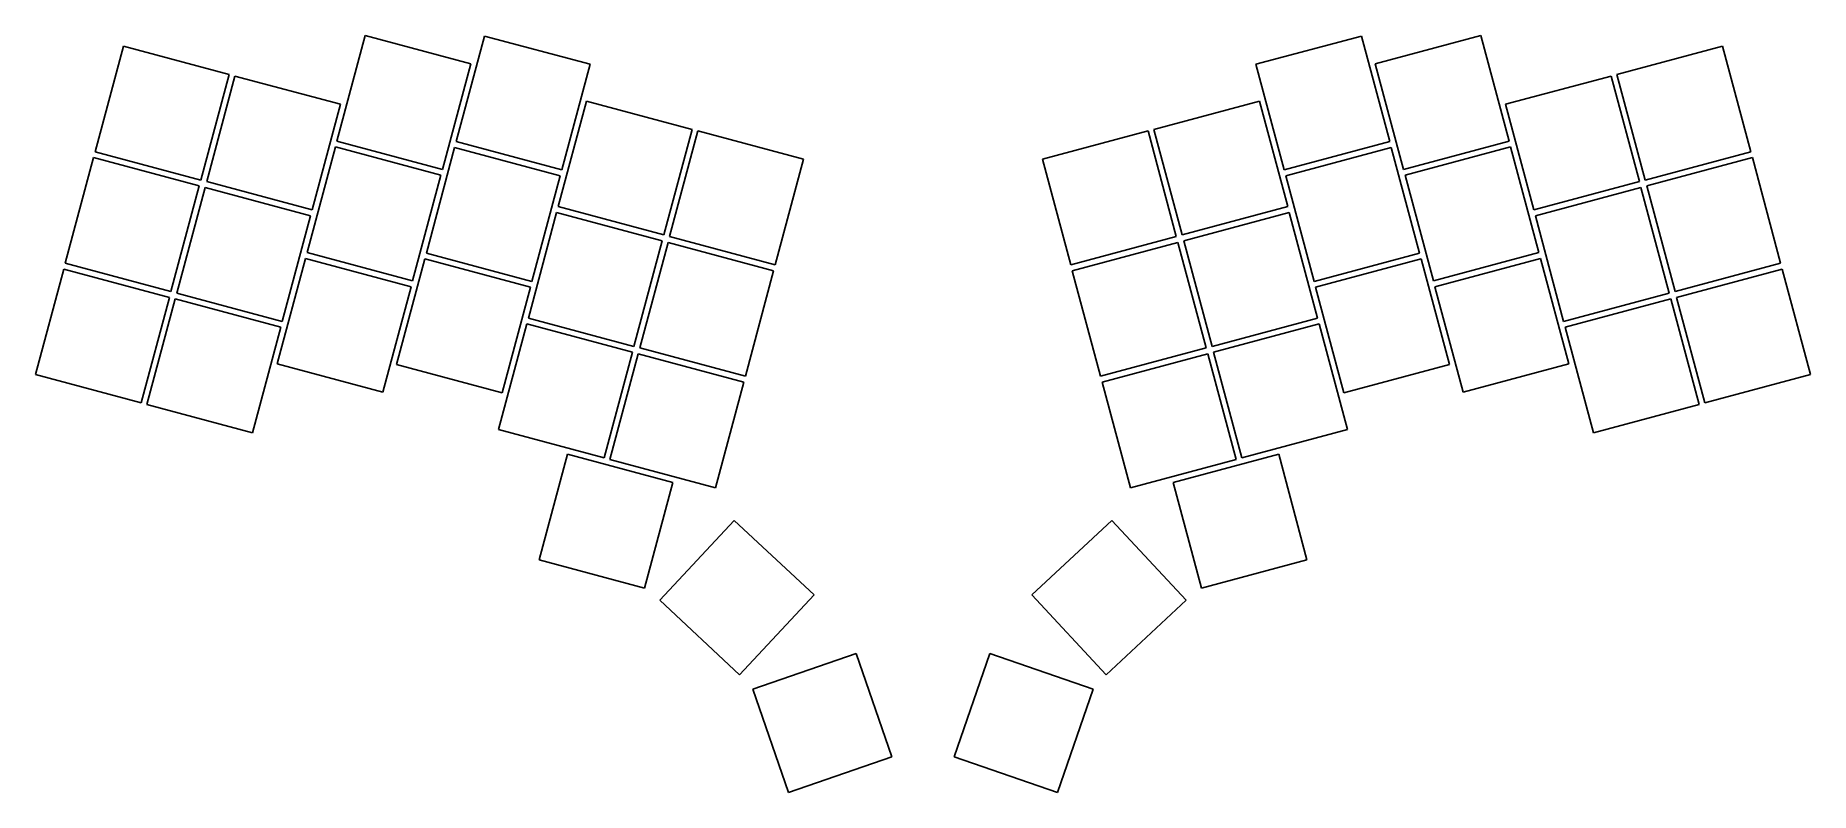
# Model space of a CAD drawing. Header units: millimetres. Extents: x -11 to 281, y -75 to 49.
import ezdxf

# ---------------------------------------------------------------- set-up
doc = ezdxf.new("R2010")
doc.units = ezdxf.units.MM

msp = doc.modelspace()

# ---------------------------------------------------------------- linework, layer by layer
for p, q in [((-1.19, 30.34), (3.47, 47.73)), ((3.47, 47.73), (20.86, 43.07)), ((38.62, 32.1), (43.28, 49.48)), ((43.28, 49.48), (60.67, 44.83)), ((58.27, 32.01), (62.93, 49.4)), ((62.93, 49.4), (80.32, 44.74)), ((189.98, 44.74), (207.36, 49.4)), ((207.36, 49.4), (212.02, 32.01)), ((209.62, 44.83), (227.01, 49.48)), ((227.01, 49.48), (231.67, 32.1)), ((249.44, 43.07), (266.82, 47.73)), ((266.82, 47.73), (271.48, 30.34)), ((60.67, 44.83), (56.01, 27.44)), ((80.32, 44.74), (75.66, 27.35)), ((194.64, 27.35), (189.98, 44.74)), ((214.28, 27.44), (209.62, 44.83)), ((20.86, 43.07), (16.2, 25.68)), ((17.17, 25.42), (21.82, 42.81)), ((21.82, 42.81), (39.21, 38.15)), ((231.08, 38.15), (248.47, 42.81)), ((248.47, 42.81), (253.13, 25.42)), ((254.09, 25.68), (249.44, 43.07)), ((39.21, 38.15), (34.55, 20.76)), ((75.07, 21.3), (79.73, 38.68)), ((79.73, 38.68), (97.12, 34.02)), ((173.18, 34.02), (190.56, 38.68)), ((190.56, 38.68), (195.22, 21.3)), ((235.74, 20.76), (231.08, 38.15)), ((97.12, 34.02), (92.46, 16.64)), ((93.42, 16.38), (98.08, 33.77)), ((98.08, 33.77), (115.47, 29.11)), ((154.83, 29.11), (172.21, 33.77)), ((172.21, 33.77), (176.87, 16.38)), ((177.84, 16.64), (173.18, 34.02)), ((-6.11, 11.99), (-1.45, 29.38)), ((-1.45, 29.38), (15.94, 24.72)), ((16.2, 25.68), (-1.19, 30.34)), ((33.71, 13.74), (38.36, 31.13)), ((38.36, 31.13), (55.75, 26.47)), ((56.01, 27.44), (38.62, 32.1)), ((53.35, 13.66), (58.01, 31.04)), ((58.01, 31.04), (75.4, 26.38)), ((75.66, 27.35), (58.27, 32.01)), ((212.02, 32.01), (194.64, 27.35)), ((194.9, 26.38), (212.28, 31.04)), ((212.28, 31.04), (216.94, 13.66)), ((231.67, 32.1), (214.28, 27.44)), ((214.54, 26.47), (231.93, 31.13)), ((231.93, 31.13), (236.59, 13.74)), ((271.48, 30.34), (254.09, 25.68)), ((254.35, 24.72), (271.74, 29.38)), ((271.74, 29.38), (276.4, 11.99)), ((55.75, 26.47), (51.09, 9.09)), ((75.4, 26.38), (70.74, 9)), ((115.47, 29.11), (110.81, 11.72)), ((159.48, 11.72), (154.83, 29.11)), ((199.55, 9), (194.9, 26.38)), ((219.2, 9.09), (214.54, 26.47)), ((15.94, 24.72), (11.28, 7.33)), ((12.25, 7.07), (16.91, 24.46)), ((16.91, 24.46), (34.29, 19.8)), ((34.55, 20.76), (17.17, 25.42)), ((253.13, 25.42), (235.74, 20.76)), ((236, 19.8), (253.39, 24.46)), ((253.39, 24.46), (258.05, 7.07)), ((259.01, 7.33), (254.35, 24.72)), ((92.46, 16.64), (75.07, 21.3)), ((195.22, 21.3), (177.84, 16.64)), ((34.29, 19.8), (29.63, 2.41)), ((70.15, 2.94), (74.81, 20.33)), ((74.81, 20.33), (92.2, 15.67)), ((178.1, 15.67), (195.48, 20.33)), ((195.48, 20.33), (200.14, 2.94)), ((240.66, 2.41), (236, 19.8)), ((92.2, 15.67), (87.54, -1.72)), ((88.5, -1.97), (93.16, 15.41)), ((93.16, 15.41), (110.55, 10.75)), ((110.81, 11.72), (93.42, 16.38)), ((176.87, 16.38), (159.48, 11.72)), ((159.74, 10.75), (177.13, 15.41)), ((177.13, 15.41), (181.79, -1.97)), ((182.75, -1.72), (178.1, 15.67)), ((11.28, 7.33), (-6.11, 11.99)), ((28.79, -4.61), (33.45, 12.78)), ((33.45, 12.78), (50.83, 8.12)), ((51.09, 9.09), (33.71, 13.74)), ((48.43, -4.7), (53.09, 12.69)), ((53.09, 12.69), (70.48, 8.03)), ((70.74, 9), (53.35, 13.66)), ((216.94, 13.66), (199.55, 9)), ((199.81, 8.03), (217.2, 12.69)), ((217.2, 12.69), (221.86, -4.7)), ((236.59, 13.74), (219.2, 9.09)), ((219.46, 8.12), (236.85, 12.78)), ((236.85, 12.78), (241.5, -4.61)), ((276.4, 11.99), (259.01, 7.33)), ((-11.02, -6.36), (-6.36, 11.02)), ((-6.36, 11.02), (11.02, 6.36)), ((110.55, 10.75), (105.89, -6.63)), ((164.4, -6.63), (159.74, 10.75)), ((259.27, 6.36), (276.66, 11.02)), ((276.66, 11.02), (281.32, -6.36)), ((11.02, 6.36), (6.36, -11.02)), ((7.33, -11.28), (11.99, 6.11)), ((11.99, 6.11), (29.38, 1.45)), ((29.63, 2.41), (12.25, 7.07)), ((50.83, 8.12), (46.17, -9.27)), ((70.48, 8.03), (65.82, -9.35)), ((204.47, -9.35), (199.81, 8.03)), ((224.12, -9.27), (219.46, 8.12)), ((258.05, 7.07), (240.66, 2.41)), ((240.92, 1.45), (258.3, 6.11)), ((258.3, 6.11), (262.96, -11.28)), ((263.93, -11.02), (259.27, 6.36)), ((87.54, -1.72), (70.15, 2.94)), ((200.14, 2.94), (182.75, -1.72)), ((29.38, 1.45), (24.72, -15.94)), ((65.23, -15.41), (69.89, 1.98)), ((69.89, 1.98), (87.28, -2.68)), ((183.01, -2.68), (200.4, 1.98)), ((200.4, 1.98), (205.06, -15.41)), ((245.58, -15.94), (240.92, 1.45)), ((87.28, -2.68), (82.62, -20.07)), ((105.89, -6.63), (88.5, -1.97)), ((181.79, -1.97), (164.4, -6.63)), ((187.67, -20.07), (183.01, -2.68)), ((46.17, -9.27), (28.79, -4.61)), ((65.82, -9.35), (48.43, -4.7)), ((83.59, -20.33), (88.25, -2.94)), ((88.25, -2.94), (105.63, -7.6)), ((164.66, -7.6), (182.05, -2.94)), ((182.05, -2.94), (186.71, -20.33)), ((221.86, -4.7), (204.47, -9.35)), ((241.5, -4.61), (224.12, -9.27)), ((6.36, -11.02), (-11.02, -6.36)), ((105.63, -7.6), (100.97, -24.99)), ((169.32, -24.99), (164.66, -7.6)), ((281.32, -6.36), (263.93, -11.02)), ((24.72, -15.94), (7.33, -11.28)), ((262.96, -11.28), (245.58, -15.94)), ((82.62, -20.07), (65.23, -15.41)), ((205.06, -15.41), (187.67, -20.07)), ((71.91, -36.87), (76.57, -19.48)), ((76.57, -19.48), (93.95, -24.14)), ((100.97, -24.99), (83.59, -20.33)), ((186.71, -20.33), (169.32, -24.99)), ((176.34, -24.14), (193.73, -19.48)), ((193.73, -19.48), (198.39, -36.87)), ((93.95, -24.14), (89.29, -41.53)), ((181, -41.53), (176.34, -24.14)), ((91.79, -43.53), (104.07, -30.37)), ((104.07, -30.37), (117.23, -42.64)), ((153.06, -42.64), (166.23, -30.37)), ((166.23, -30.37), (178.5, -43.53)), ((89.29, -41.53), (71.91, -36.87)), ((198.39, -36.87), (181, -41.53)), ((104.95, -55.81), (91.79, -43.53)), ((117.23, -42.64), (104.95, -55.81)), ((165.34, -55.81), (153.06, -42.64)), ((178.5, -43.53), (165.34, -55.81)), ((107.13, -58.16), (124.15, -52.3)), ((124.15, -52.3), (130.01, -69.31)), ((140.29, -69.31), (146.15, -52.3)), ((146.15, -52.3), (163.17, -58.16)), ((112.99, -75.17), (107.13, -58.16)), ((163.17, -58.16), (157.31, -75.17)), ((130.01, -69.31), (112.99, -75.17)), ((157.31, -75.17), (140.29, -69.31))]:
    msp.add_line(p, q)

doc.saveas('drawing.dxf')
